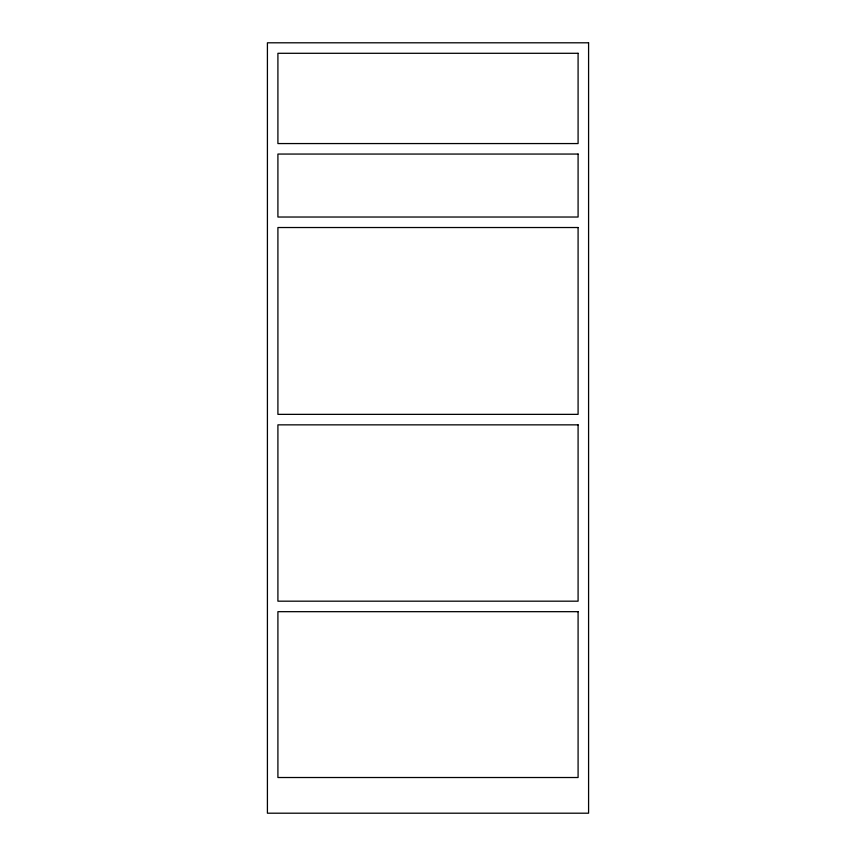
<?xml version="1.0" encoding="UTF-8"?>
<svg xmlns="http://www.w3.org/2000/svg" width="856" height="856" viewBox="0 0 856 856"><rect width="100%" height="100%" fill="white"/><g stroke="black" fill="none" stroke-linecap="round" stroke-linejoin="round"><path stroke-width="1.28" d="M588.586 42.8L267.414 42.8L267.414 813.2L588.586 813.2L588.586 42.8M578.089 53.297L277.911 53.297L277.911 143.562L578.089 143.562L578.089 53.297M578.089 154.059L277.911 154.059L277.911 217.028L578.089 217.028L578.089 154.059M578.089 227.525L277.911 227.525L277.911 414.358L578.089 414.358L578.089 227.525M578.089 424.854L277.911 424.854L277.911 601.18L578.089 601.18L578.089 424.854M578.089 611.676L277.911 611.676L277.911 777.515L578.089 777.515L578.089 611.676"/></g></svg>
